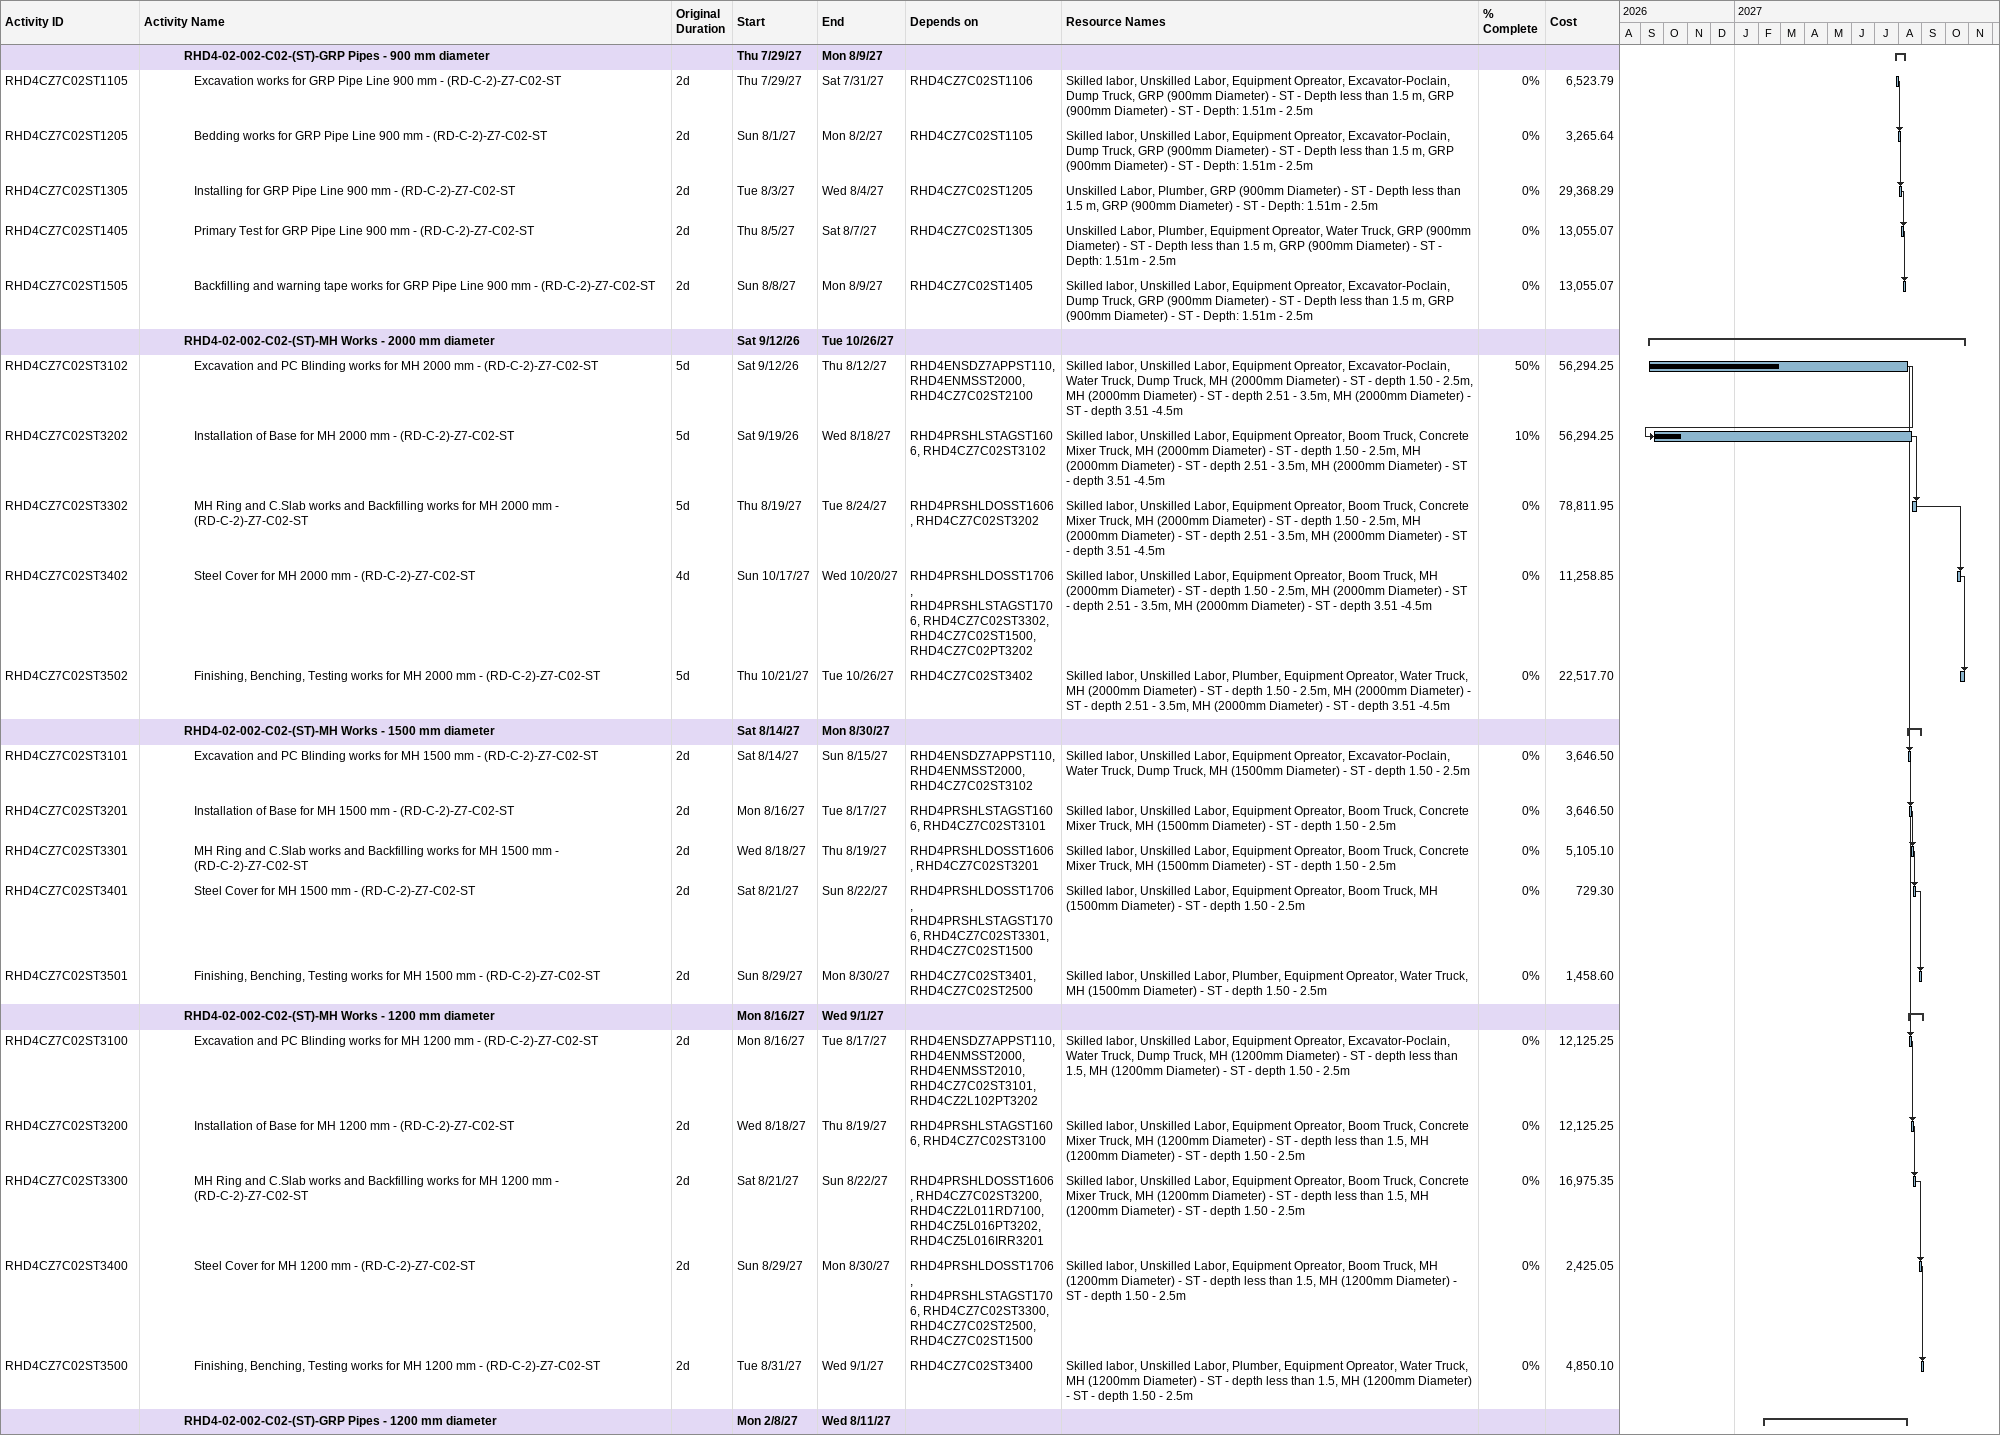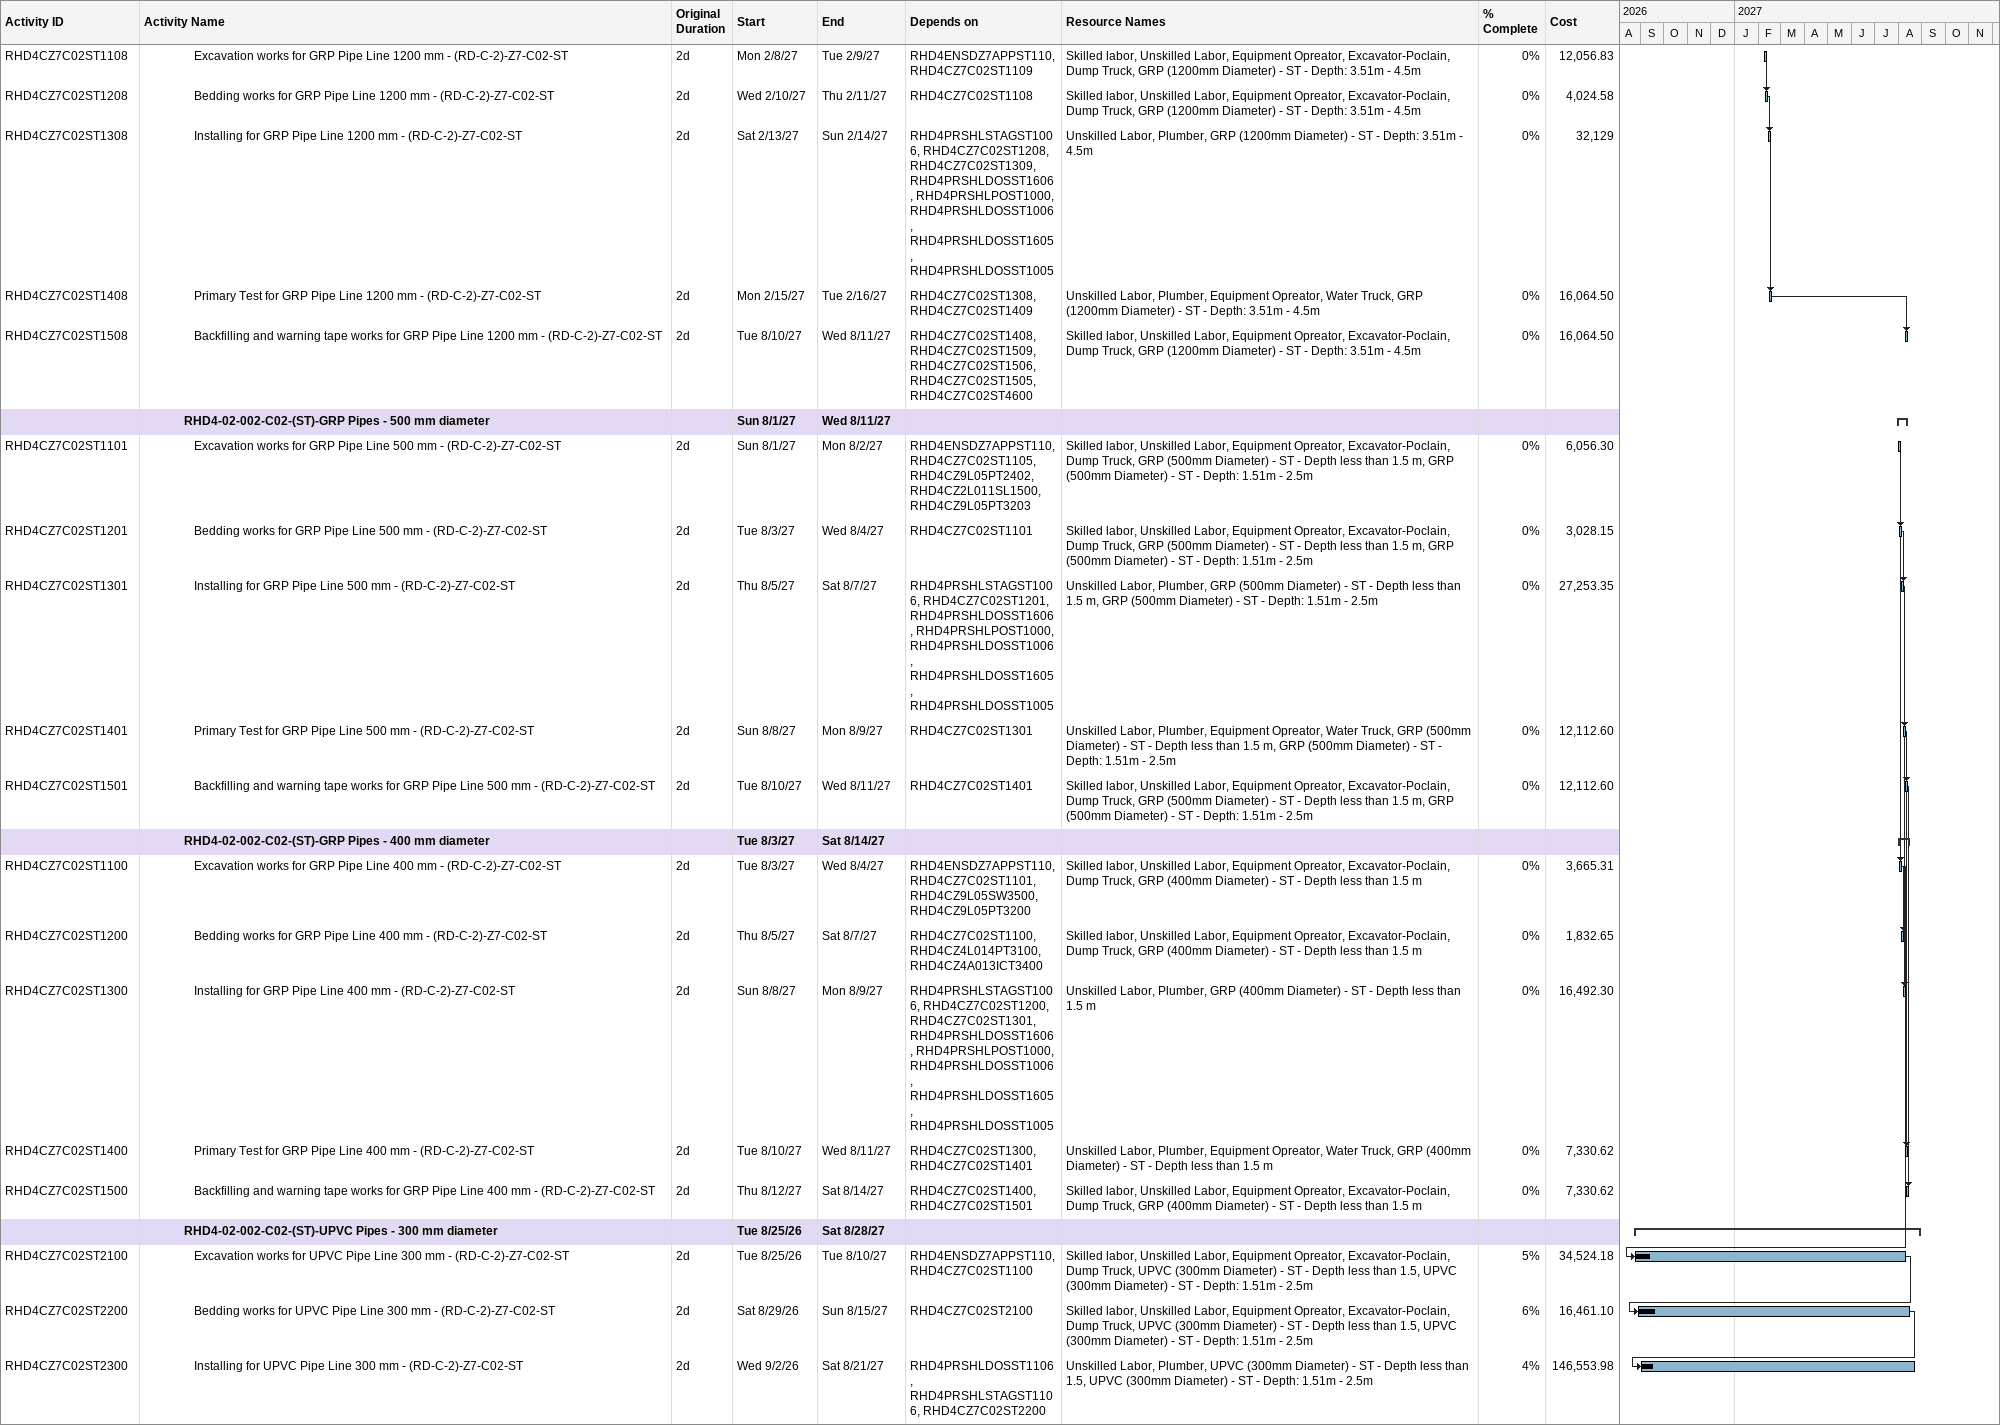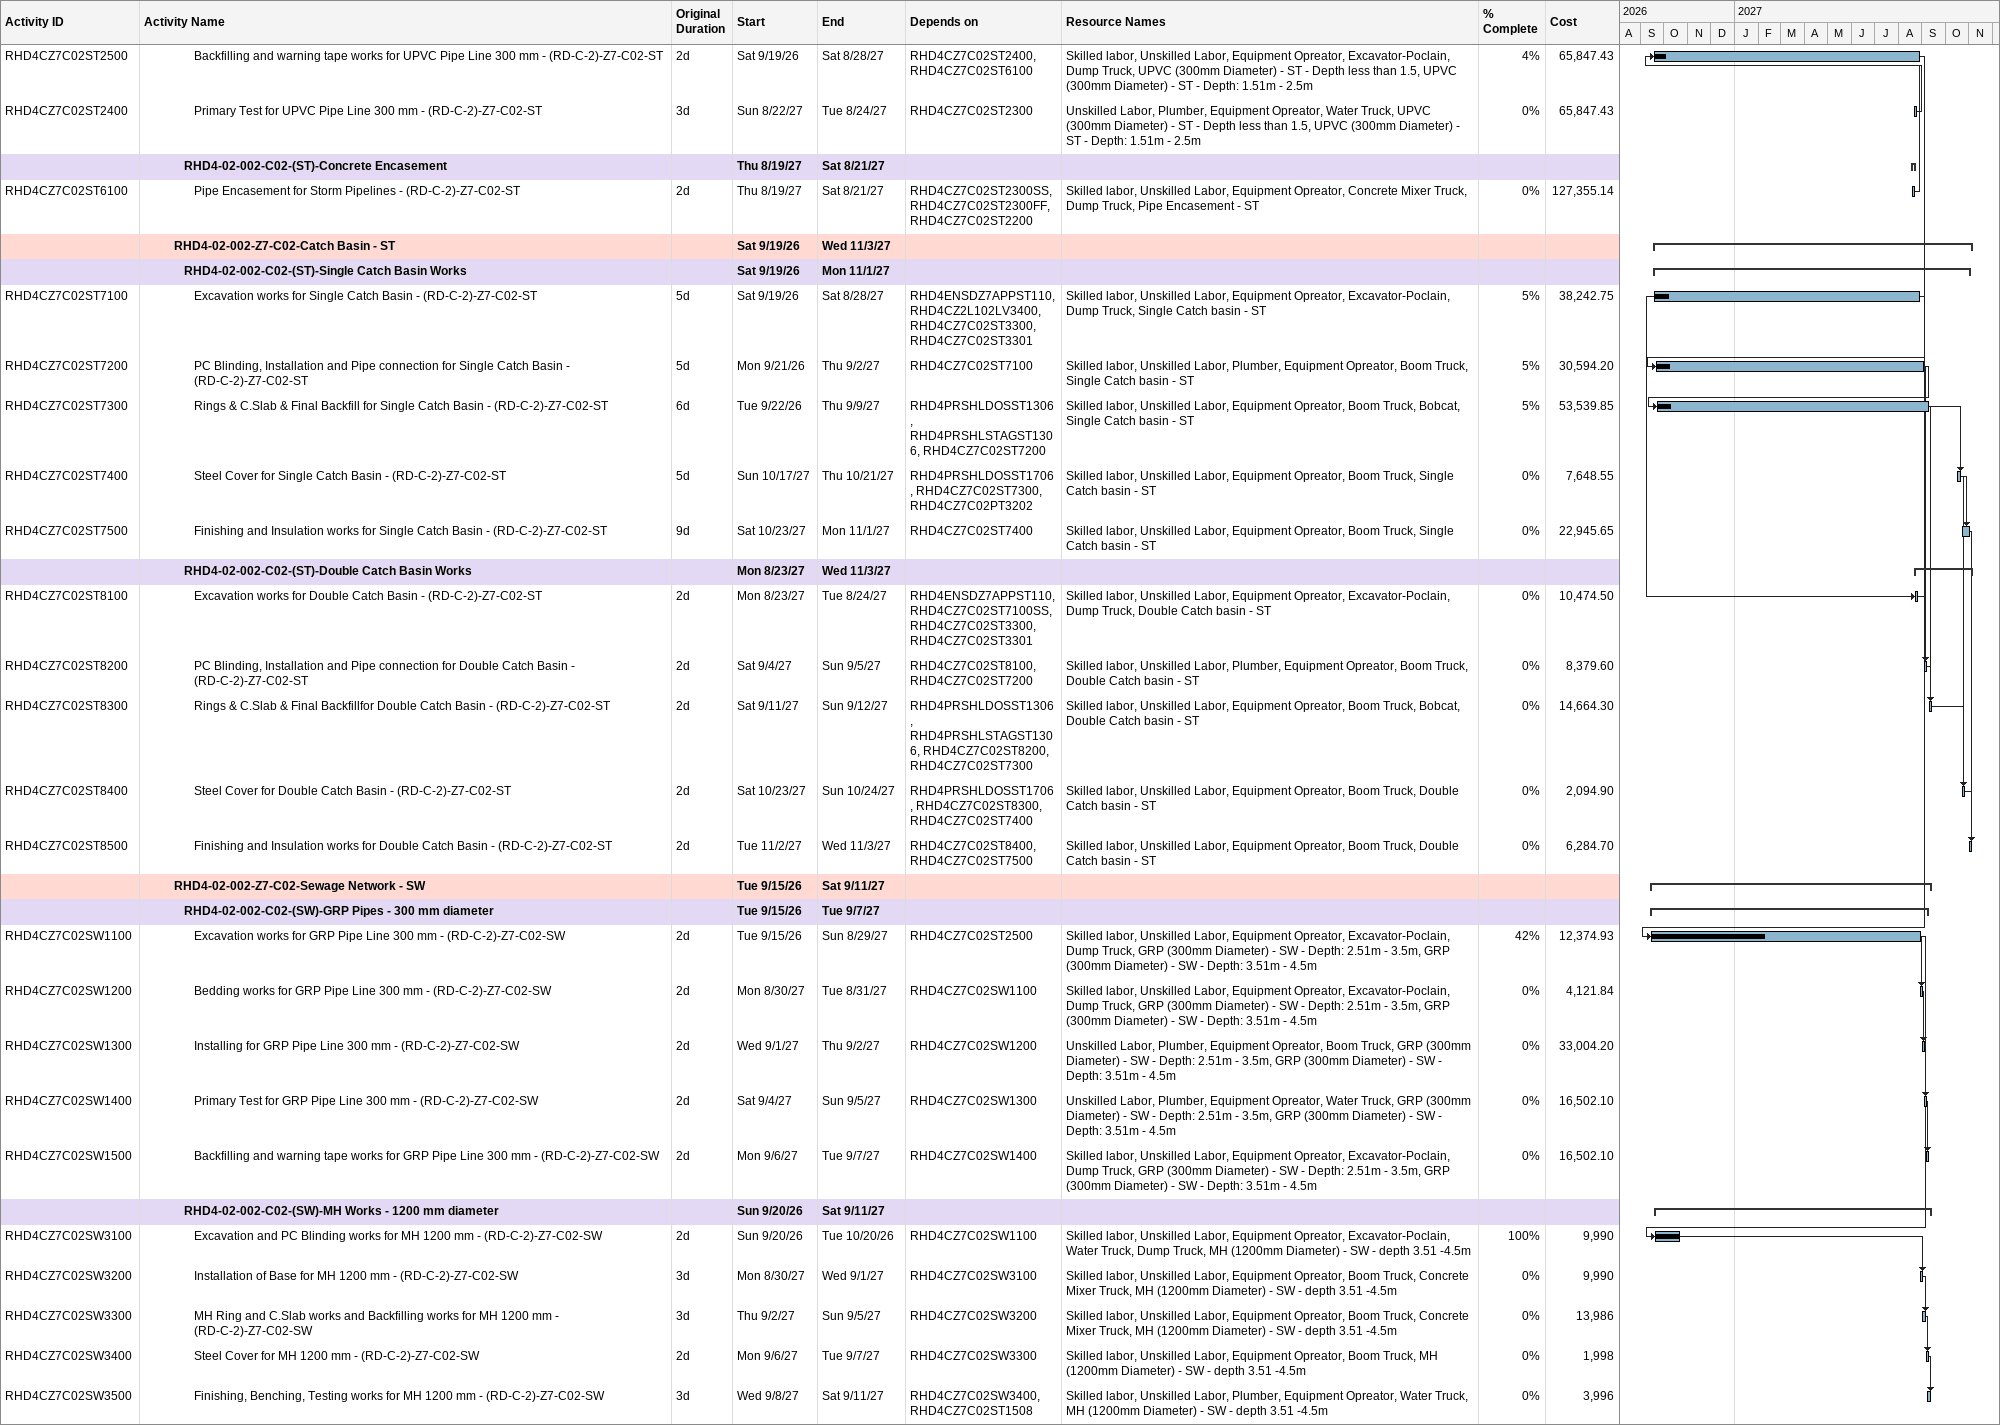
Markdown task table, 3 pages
| ID | Level | Task | Original duration | Start | Finish | Predecessors | Resources | % complete | Cost |
|---|---|---|---|---|---|---|---|---|---|
|  | 5 | **RHD4-02-002-C02-(ST)-GRP Pipes - 900 mm diameter** |  | 2027-07-29 | 2027-08-09 |  |  |  |  |
| RHD4CZ7C02ST1105 | 6 | Excavation works for GRP Pipe Line 900 mm - (RD-C-2)-Z7-C02-ST | 2d | 2027-07-29 | 2027-07-31 | RHD4CZ7C02ST1106 | Skilled labor, Unskilled Labor, Equipment Opreator, Excavator-Poclain, Dump Truck, GRP (900mm Diameter) - ST - Depth less than 1.5 m, GRP (900mm Diameter) - ST - Depth: 1.51m - 2.5m | 0 | 6523.79 |
| RHD4CZ7C02ST1205 | 6 | Bedding works for GRP Pipe Line 900 mm - (RD-C-2)-Z7-C02-ST | 2d | 2027-08-01 | 2027-08-02 | RHD4CZ7C02ST1105 | Skilled labor, Unskilled Labor, Equipment Opreator, Excavator-Poclain, Dump Truck, GRP (900mm Diameter) - ST - Depth less than 1.5 m, GRP (900mm Diameter) - ST - Depth: 1.51m - 2.5m | 0 | 3265.64 |
| RHD4CZ7C02ST1305 | 6 | Installing for GRP Pipe Line 900 mm - (RD-C-2)-Z7-C02-ST | 2d | 2027-08-03 | 2027-08-04 | RHD4CZ7C02ST1205 | Unskilled Labor, Plumber, GRP (900mm Diameter) - ST - Depth less than 1.5 m, GRP (900mm Diameter) - ST - Depth: 1.51m - 2.5m | 0 | 29368.29 |
| RHD4CZ7C02ST1405 | 6 | Primary Test for GRP Pipe Line 900 mm - (RD-C-2)-Z7-C02-ST | 2d | 2027-08-05 | 2027-08-07 | RHD4CZ7C02ST1305 | Unskilled Labor, Plumber, Equipment Opreator, Water Truck, GRP (900mm Diameter) - ST - Depth less than 1.5 m, GRP (900mm Diameter) - ST - Depth: 1.51m - 2.5m | 0 | 13055.07 |
| RHD4CZ7C02ST1505 | 6 | Backfilling and warning tape works for GRP Pipe Line 900 mm - (RD-C-2)-Z7-C02-ST | 2d | 2027-08-08 | 2027-08-09 | RHD4CZ7C02ST1405 | Skilled labor, Unskilled Labor, Equipment Opreator, Excavator-Poclain, Dump Truck, GRP (900mm Diameter) - ST - Depth less than 1.5 m, GRP (900mm Diameter) - ST - Depth: 1.51m - 2.5m | 0 | 13055.07 |
|  | 5 | **RHD4-02-002-C02-(ST)-MH Works - 2000 mm diameter** |  | 2026-09-12 | 2027-10-26 |  |  |  |  |
| RHD4CZ7C02ST3102 | 6 | Excavation and PC Blinding works for MH 2000 mm - (RD-C-2)-Z7-C02-ST | 5d | 2026-09-12 | 2027-08-12 | RHD4ENSDZ7APPST110, RHD4ENMSST2000, RHD4CZ7C02ST2100 | Skilled labor, Unskilled Labor, Equipment Opreator, Excavator-Poclain, Water Truck, Dump Truck, MH (2000mm Diameter) - ST - depth 1.50 - 2.5m, MH (2000mm Diameter) - ST - depth 2.51 - 3.5m, MH (2000mm Diameter) - ST - depth 3.51 -4.5m | 50 | 56294.25 |
| RHD4CZ7C02ST3202 | 6 | Installation of Base for MH 2000 mm - (RD-C-2)-Z7-C02-ST | 5d | 2026-09-19 | 2027-08-18 | RHD4PRSHLSTAGST1606, RHD4CZ7C02ST3102 | Skilled labor, Unskilled Labor, Equipment Opreator, Boom Truck, Concrete Mixer Truck, MH (2000mm Diameter) - ST - depth 1.50 - 2.5m, MH (2000mm Diameter) - ST - depth 2.51 - 3.5m, MH (2000mm Diameter) - ST - depth 3.51 -4.5m | 10 | 56294.25 |
| RHD4CZ7C02ST3302 | 6 | MH Ring and C.Slab works and Backfilling works for MH 2000 mm - (RD-C-2)-Z7-C02-ST | 5d | 2027-08-19 | 2027-08-24 | RHD4PRSHLDOSST1606, RHD4CZ7C02ST3202 | Skilled labor, Unskilled Labor, Equipment Opreator, Boom Truck, Concrete Mixer Truck, MH (2000mm Diameter) - ST - depth 1.50 - 2.5m, MH (2000mm Diameter) - ST - depth 2.51 - 3.5m, MH (2000mm Diameter) - ST - depth 3.51 -4.5m | 0 | 78811.95 |
| RHD4CZ7C02ST3402 | 6 | Steel Cover for MH 2000 mm - (RD-C-2)-Z7-C02-ST | 4d | 2027-10-17 | 2027-10-20 | RHD4PRSHLDOSST1706, RHD4PRSHLSTAGST1706, RHD4CZ7C02ST3302, RHD4CZ7C02ST1500, RHD4CZ7C02PT3202 | Skilled labor, Unskilled Labor, Equipment Opreator, Boom Truck, MH (2000mm Diameter) - ST - depth 1.50 - 2.5m, MH (2000mm Diameter) - ST - depth 2.51 - 3.5m, MH (2000mm Diameter) - ST - depth 3.51 -4.5m | 0 | 11258.85 |
| RHD4CZ7C02ST3502 | 6 | Finishing, Benching, Testing works for MH 2000 mm - (RD-C-2)-Z7-C02-ST | 5d | 2027-10-21 | 2027-10-26 | RHD4CZ7C02ST3402 | Skilled labor, Unskilled Labor, Plumber, Equipment Opreator, Water Truck, MH (2000mm Diameter) - ST - depth 1.50 - 2.5m, MH (2000mm Diameter) - ST - depth 2.51 - 3.5m, MH (2000mm Diameter) - ST - depth 3.51 -4.5m | 0 | 22517.70 |
|  | 5 | **RHD4-02-002-C02-(ST)-MH Works - 1500 mm diameter** |  | 2027-08-14 | 2027-08-30 |  |  |  |  |
| RHD4CZ7C02ST3101 | 6 | Excavation and PC Blinding works for MH 1500 mm - (RD-C-2)-Z7-C02-ST | 2d | 2027-08-14 | 2027-08-15 | RHD4ENSDZ7APPST110, RHD4ENMSST2000, RHD4CZ7C02ST3102 | Skilled labor, Unskilled Labor, Equipment Opreator, Excavator-Poclain, Water Truck, Dump Truck, MH (1500mm Diameter) - ST - depth 1.50 - 2.5m | 0 | 3646.50 |
| RHD4CZ7C02ST3201 | 6 | Installation of Base for MH 1500 mm - (RD-C-2)-Z7-C02-ST | 2d | 2027-08-16 | 2027-08-17 | RHD4PRSHLSTAGST1606, RHD4CZ7C02ST3101 | Skilled labor, Unskilled Labor, Equipment Opreator, Boom Truck, Concrete Mixer Truck, MH (1500mm Diameter) - ST - depth 1.50 - 2.5m | 0 | 3646.50 |
| RHD4CZ7C02ST3301 | 6 | MH Ring and C.Slab works and Backfilling works for MH 1500 mm - (RD-C-2)-Z7-C02-ST | 2d | 2027-08-18 | 2027-08-19 | RHD4PRSHLDOSST1606, RHD4CZ7C02ST3201 | Skilled labor, Unskilled Labor, Equipment Opreator, Boom Truck, Concrete Mixer Truck, MH (1500mm Diameter) - ST - depth 1.50 - 2.5m | 0 | 5105.10 |
| RHD4CZ7C02ST3401 | 6 | Steel Cover for MH 1500 mm - (RD-C-2)-Z7-C02-ST | 2d | 2027-08-21 | 2027-08-22 | RHD4PRSHLDOSST1706, RHD4PRSHLSTAGST1706, RHD4CZ7C02ST3301, RHD4CZ7C02ST1500 | Skilled labor, Unskilled Labor, Equipment Opreator, Boom Truck, MH (1500mm Diameter) - ST - depth 1.50 - 2.5m | 0 | 729.30 |
| RHD4CZ7C02ST3501 | 6 | Finishing, Benching, Testing works for MH 1500 mm - (RD-C-2)-Z7-C02-ST | 2d | 2027-08-29 | 2027-08-30 | RHD4CZ7C02ST3401, RHD4CZ7C02ST2500 | Skilled labor, Unskilled Labor, Plumber, Equipment Opreator, Water Truck, MH (1500mm Diameter) - ST - depth 1.50 - 2.5m | 0 | 1458.60 |
|  | 5 | **RHD4-02-002-C02-(ST)-MH Works - 1200 mm diameter** |  | 2027-08-16 | 2027-09-01 |  |  |  |  |
| RHD4CZ7C02ST3100 | 6 | Excavation and PC Blinding works for MH 1200 mm - (RD-C-2)-Z7-C02-ST | 2d | 2027-08-16 | 2027-08-17 | RHD4ENSDZ7APPST110, RHD4ENMSST2000, RHD4ENMSST2010, RHD4CZ7C02ST3101, RHD4CZ2L102PT3202 | Skilled labor, Unskilled Labor, Equipment Opreator, Excavator-Poclain, Water Truck, Dump Truck, MH (1200mm Diameter) - ST - depth less than 1.5, MH (1200mm Diameter) - ST - depth 1.50 - 2.5m | 0 | 12125.25 |
| RHD4CZ7C02ST3200 | 6 | Installation of Base for MH 1200 mm - (RD-C-2)-Z7-C02-ST | 2d | 2027-08-18 | 2027-08-19 | RHD4PRSHLSTAGST1606, RHD4CZ7C02ST3100 | Skilled labor, Unskilled Labor, Equipment Opreator, Boom Truck, Concrete Mixer Truck, MH (1200mm Diameter) - ST - depth less than 1.5, MH (1200mm Diameter) - ST - depth 1.50 - 2.5m | 0 | 12125.25 |
| RHD4CZ7C02ST3300 | 6 | MH Ring and C.Slab works and Backfilling works for MH 1200 mm - (RD-C-2)-Z7-C02-ST | 2d | 2027-08-21 | 2027-08-22 | RHD4PRSHLDOSST1606, RHD4CZ7C02ST3200, RHD4CZ2L011RD7100, RHD4CZ5L016PT3202, RHD4CZ5L016IRR3201 | Skilled labor, Unskilled Labor, Equipment Opreator, Boom Truck, Concrete Mixer Truck, MH (1200mm Diameter) - ST - depth less than 1.5, MH (1200mm Diameter) - ST - depth 1.50 - 2.5m | 0 | 16975.35 |
| RHD4CZ7C02ST3400 | 6 | Steel Cover for MH 1200 mm - (RD-C-2)-Z7-C02-ST | 2d | 2027-08-29 | 2027-08-30 | RHD4PRSHLDOSST1706, RHD4PRSHLSTAGST1706, RHD4CZ7C02ST3300, RHD4CZ7C02ST2500, RHD4CZ7C02ST1500 | Skilled labor, Unskilled Labor, Equipment Opreator, Boom Truck, MH (1200mm Diameter) - ST - depth less than 1.5, MH (1200mm Diameter) - ST - depth 1.50 - 2.5m | 0 | 2425.05 |
| RHD4CZ7C02ST3500 | 6 | Finishing, Benching, Testing works for MH 1200 mm - (RD-C-2)-Z7-C02-ST | 2d | 2027-08-31 | 2027-09-01 | RHD4CZ7C02ST3400 | Skilled labor, Unskilled Labor, Plumber, Equipment Opreator, Water Truck, MH (1200mm Diameter) - ST - depth less than 1.5, MH (1200mm Diameter) - ST - depth 1.50 - 2.5m | 0 | 4850.10 |
|  | 5 | **RHD4-02-002-C02-(ST)-GRP Pipes - 1200 mm diameter** |  | 2027-02-08 | 2027-08-11 |  |  |  |  |
| RHD4CZ7C02ST1108 | 6 | Excavation works for GRP Pipe Line 1200 mm - (RD-C-2)-Z7-C02-ST | 2d | 2027-02-08 | 2027-02-09 | RHD4ENSDZ7APPST110, RHD4CZ7C02ST1109 | Skilled labor, Unskilled Labor, Equipment Opreator, Excavator-Poclain, Dump Truck, GRP (1200mm Diameter) - ST - Depth: 3.51m - 4.5m | 0 | 12056.83 |
| RHD4CZ7C02ST1208 | 6 | Bedding works for GRP Pipe Line 1200 mm - (RD-C-2)-Z7-C02-ST | 2d | 2027-02-10 | 2027-02-11 | RHD4CZ7C02ST1108 | Skilled labor, Unskilled Labor, Equipment Opreator, Excavator-Poclain, Dump Truck, GRP (1200mm Diameter) - ST - Depth: 3.51m - 4.5m | 0 | 4024.58 |
| RHD4CZ7C02ST1308 | 6 | Installing for GRP Pipe Line 1200 mm - (RD-C-2)-Z7-C02-ST | 2d | 2027-02-13 | 2027-02-14 | RHD4PRSHLSTAGST1006, RHD4CZ7C02ST1208, RHD4CZ7C02ST1309, RHD4PRSHLDOSST1606, RHD4PRSHLPOST1000, RHD4PRSHLDOSST1006, RHD4PRSHLDOSST1605, RHD4PRSHLDOSST1005 | Unskilled Labor, Plumber, GRP (1200mm Diameter) - ST - Depth: 3.51m - 4.5m | 0 | 32129 |
| RHD4CZ7C02ST1408 | 6 | Primary Test for GRP Pipe Line 1200 mm - (RD-C-2)-Z7-C02-ST | 2d | 2027-02-15 | 2027-02-16 | RHD4CZ7C02ST1308, RHD4CZ7C02ST1409 | Unskilled Labor, Plumber, Equipment Opreator, Water Truck, GRP (1200mm Diameter) - ST - Depth: 3.51m - 4.5m | 0 | 16064.50 |
| RHD4CZ7C02ST1508 | 6 | Backfilling and warning tape works for GRP Pipe Line 1200 mm - (RD-C-2)-Z7-C02-ST | 2d | 2027-08-10 | 2027-08-11 | RHD4CZ7C02ST1408, RHD4CZ7C02ST1509, RHD4CZ7C02ST1506, RHD4CZ7C02ST1505, RHD4CZ7C02ST4600 | Skilled labor, Unskilled Labor, Equipment Opreator, Excavator-Poclain, Dump Truck, GRP (1200mm Diameter) - ST - Depth: 3.51m - 4.5m | 0 | 16064.50 |
|  | 5 | **RHD4-02-002-C02-(ST)-GRP Pipes - 500 mm diameter** |  | 2027-08-01 | 2027-08-11 |  |  |  |  |
| RHD4CZ7C02ST1101 | 6 | Excavation works for GRP Pipe Line 500 mm - (RD-C-2)-Z7-C02-ST | 2d | 2027-08-01 | 2027-08-02 | RHD4ENSDZ7APPST110, RHD4CZ7C02ST1105, RHD4CZ9L05PT2402, RHD4CZ2L011SL1500, RHD4CZ9L05PT3203 | Skilled labor, Unskilled Labor, Equipment Opreator, Excavator-Poclain, Dump Truck, GRP (500mm Diameter) - ST - Depth less than 1.5 m, GRP (500mm Diameter) - ST - Depth: 1.51m - 2.5m | 0 | 6056.30 |
| RHD4CZ7C02ST1201 | 6 | Bedding works for GRP Pipe Line 500 mm - (RD-C-2)-Z7-C02-ST | 2d | 2027-08-03 | 2027-08-04 | RHD4CZ7C02ST1101 | Skilled labor, Unskilled Labor, Equipment Opreator, Excavator-Poclain, Dump Truck, GRP (500mm Diameter) - ST - Depth less than 1.5 m, GRP (500mm Diameter) - ST - Depth: 1.51m - 2.5m | 0 | 3028.15 |
| RHD4CZ7C02ST1301 | 6 | Installing for GRP Pipe Line 500 mm - (RD-C-2)-Z7-C02-ST | 2d | 2027-08-05 | 2027-08-07 | RHD4PRSHLSTAGST1006, RHD4CZ7C02ST1201, RHD4PRSHLDOSST1606, RHD4PRSHLPOST1000, RHD4PRSHLDOSST1006, RHD4PRSHLDOSST1605, RHD4PRSHLDOSST1005 | Unskilled Labor, Plumber, GRP (500mm Diameter) - ST - Depth less than 1.5 m, GRP (500mm Diameter) - ST - Depth: 1.51m - 2.5m | 0 | 27253.35 |
| RHD4CZ7C02ST1401 | 6 | Primary Test for GRP Pipe Line 500 mm - (RD-C-2)-Z7-C02-ST | 2d | 2027-08-08 | 2027-08-09 | RHD4CZ7C02ST1301 | Unskilled Labor, Plumber, Equipment Opreator, Water Truck, GRP (500mm Diameter) - ST - Depth less than 1.5 m, GRP (500mm Diameter) - ST - Depth: 1.51m - 2.5m | 0 | 12112.60 |
| RHD4CZ7C02ST1501 | 6 | Backfilling and warning tape works for GRP Pipe Line 500 mm - (RD-C-2)-Z7-C02-ST | 2d | 2027-08-10 | 2027-08-11 | RHD4CZ7C02ST1401 | Skilled labor, Unskilled Labor, Equipment Opreator, Excavator-Poclain, Dump Truck, GRP (500mm Diameter) - ST - Depth less than 1.5 m, GRP (500mm Diameter) - ST - Depth: 1.51m - 2.5m | 0 | 12112.60 |
|  | 5 | **RHD4-02-002-C02-(ST)-GRP Pipes - 400 mm diameter** |  | 2027-08-03 | 2027-08-14 |  |  |  |  |
| RHD4CZ7C02ST1100 | 6 | Excavation works for GRP Pipe Line 400 mm - (RD-C-2)-Z7-C02-ST | 2d | 2027-08-03 | 2027-08-04 | RHD4ENSDZ7APPST110, RHD4CZ7C02ST1101, RHD4CZ9L05SW3500, RHD4CZ9L05PT3200 | Skilled labor, Unskilled Labor, Equipment Opreator, Excavator-Poclain, Dump Truck, GRP (400mm Diameter) - ST - Depth less than 1.5 m | 0 | 3665.31 |
| RHD4CZ7C02ST1200 | 6 | Bedding works for GRP Pipe Line 400 mm - (RD-C-2)-Z7-C02-ST | 2d | 2027-08-05 | 2027-08-07 | RHD4CZ7C02ST1100, RHD4CZ4L014PT3100, RHD4CZ4A013ICT3400 | Skilled labor, Unskilled Labor, Equipment Opreator, Excavator-Poclain, Dump Truck, GRP (400mm Diameter) - ST - Depth less than 1.5 m | 0 | 1832.65 |
| RHD4CZ7C02ST1300 | 6 | Installing for GRP Pipe Line 400 mm - (RD-C-2)-Z7-C02-ST | 2d | 2027-08-08 | 2027-08-09 | RHD4PRSHLSTAGST1006, RHD4CZ7C02ST1200, RHD4CZ7C02ST1301, RHD4PRSHLDOSST1606, RHD4PRSHLPOST1000, RHD4PRSHLDOSST1006, RHD4PRSHLDOSST1605, RHD4PRSHLDOSST1005 | Unskilled Labor, Plumber, GRP (400mm Diameter) - ST - Depth less than 1.5 m | 0 | 16492.30 |
| RHD4CZ7C02ST1400 | 6 | Primary Test for GRP Pipe Line 400 mm - (RD-C-2)-Z7-C02-ST | 2d | 2027-08-10 | 2027-08-11 | RHD4CZ7C02ST1300, RHD4CZ7C02ST1401 | Unskilled Labor, Plumber, Equipment Opreator, Water Truck, GRP (400mm Diameter) - ST - Depth less than 1.5 m | 0 | 7330.62 |
| RHD4CZ7C02ST1500 | 6 | Backfilling and warning tape works for GRP Pipe Line 400 mm - (RD-C-2)-Z7-C02-ST | 2d | 2027-08-12 | 2027-08-14 | RHD4CZ7C02ST1400, RHD4CZ7C02ST1501 | Skilled labor, Unskilled Labor, Equipment Opreator, Excavator-Poclain, Dump Truck, GRP (400mm Diameter) - ST - Depth less than 1.5 m | 0 | 7330.62 |
|  | 5 | **RHD4-02-002-C02-(ST)-UPVC Pipes - 300 mm diameter** |  | 2026-08-25 | 2027-08-28 |  |  |  |  |
| RHD4CZ7C02ST2100 | 6 | Excavation works for UPVC Pipe Line 300 mm - (RD-C-2)-Z7-C02-ST | 2d | 2026-08-25 | 2027-08-10 | RHD4ENSDZ7APPST110, RHD4CZ7C02ST1100 | Skilled labor, Unskilled Labor, Equipment Opreator, Excavator-Poclain, Dump Truck, UPVC (300mm Diameter) - ST - Depth less than 1.5, UPVC (300mm Diameter) - ST - Depth: 1.51m - 2.5m | 5 | 34524.18 |
| RHD4CZ7C02ST2200 | 6 | Bedding works for UPVC Pipe Line 300 mm - (RD-C-2)-Z7-C02-ST | 2d | 2026-08-29 | 2027-08-15 | RHD4CZ7C02ST2100 | Skilled labor, Unskilled Labor, Equipment Opreator, Excavator-Poclain, Dump Truck, UPVC (300mm Diameter) - ST - Depth less than 1.5, UPVC (300mm Diameter) - ST - Depth: 1.51m - 2.5m | 6 | 16461.10 |
| RHD4CZ7C02ST2300 | 6 | Installing for UPVC Pipe Line 300 mm - (RD-C-2)-Z7-C02-ST | 2d | 2026-09-02 | 2027-08-21 | RHD4PRSHLDOSST1106, RHD4PRSHLSTAGST1106, RHD4CZ7C02ST2200 | Unskilled Labor, Plumber, UPVC (300mm Diameter) - ST - Depth less than 1.5, UPVC (300mm Diameter) - ST - Depth: 1.51m - 2.5m | 4 | 146553.98 |
| RHD4CZ7C02ST2500 | 6 | Backfilling and warning tape works for UPVC Pipe Line 300 mm - (RD-C-2)-Z7-C02-ST | 2d | 2026-09-19 | 2027-08-28 | RHD4CZ7C02ST2400, RHD4CZ7C02ST6100 | Skilled labor, Unskilled Labor, Equipment Opreator, Excavator-Poclain, Dump Truck, UPVC (300mm Diameter) - ST - Depth less than 1.5, UPVC (300mm Diameter) - ST - Depth: 1.51m - 2.5m | 4 | 65847.43 |
| RHD4CZ7C02ST2400 | 6 | Primary Test for UPVC Pipe Line 300 mm - (RD-C-2)-Z7-C02-ST | 3d | 2027-08-22 | 2027-08-24 | RHD4CZ7C02ST2300 | Unskilled Labor, Plumber, Equipment Opreator, Water Truck, UPVC (300mm Diameter) - ST - Depth less than 1.5, UPVC (300mm Diameter) - ST - Depth: 1.51m - 2.5m | 0 | 65847.43 |
|  | 5 | **RHD4-02-002-C02-(ST)-Concrete Encasement** |  | 2027-08-19 | 2027-08-21 |  |  |  |  |
| RHD4CZ7C02ST6100 | 6 | Pipe Encasement for Storm Pipelines - (RD-C-2)-Z7-C02-ST | 2d | 2027-08-19 | 2027-08-21 | RHD4CZ7C02ST2300SS, RHD4CZ7C02ST2300FF, RHD4CZ7C02ST2200 | Skilled labor, Unskilled Labor, Equipment Opreator, Concrete Mixer Truck, Dump Truck, Pipe Encasement - ST | 0 | 127355.14 |
|  | 4 | **RHD4-02-002-Z7-C02-Catch Basin - ST** |  | 2026-09-19 | 2027-11-03 |  |  |  |  |
|  | 5 | **RHD4-02-002-C02-(ST)-Single Catch Basin Works** |  | 2026-09-19 | 2027-11-01 |  |  |  |  |
| RHD4CZ7C02ST7100 | 6 | Excavation works for Single Catch Basin - (RD-C-2)-Z7-C02-ST | 5d | 2026-09-19 | 2027-08-28 | RHD4ENSDZ7APPST110, RHD4CZ2L102LV3400, RHD4CZ7C02ST3300, RHD4CZ7C02ST3301 | Skilled labor, Unskilled Labor, Equipment Opreator, Excavator-Poclain, Dump Truck, Single Catch basin - ST | 5 | 38242.75 |
| RHD4CZ7C02ST7200 | 6 | PC Blinding, Installation and Pipe connection for Single Catch Basin - (RD-C-2)-Z7-C02-ST | 5d | 2026-09-21 | 2027-09-02 | RHD4CZ7C02ST7100 | Skilled labor, Unskilled Labor, Plumber, Equipment Opreator, Boom Truck, Single Catch basin - ST | 5 | 30594.20 |
| RHD4CZ7C02ST7300 | 6 | Rings & C.Slab & Final Backfill for Single Catch Basin - (RD-C-2)-Z7-C02-ST | 6d | 2026-09-22 | 2027-09-09 | RHD4PRSHLDOSST1306, RHD4PRSHLSTAGST1306, RHD4CZ7C02ST7200 | Skilled labor, Unskilled Labor, Equipment Opreator, Boom Truck, Bobcat, Single Catch basin - ST | 5 | 53539.85 |
| RHD4CZ7C02ST7400 | 6 | Steel Cover for Single Catch Basin - (RD-C-2)-Z7-C02-ST | 5d | 2027-10-17 | 2027-10-21 | RHD4PRSHLDOSST1706, RHD4CZ7C02ST7300, RHD4CZ7C02PT3202 | Skilled labor, Unskilled Labor, Equipment Opreator, Boom Truck, Single Catch basin - ST | 0 | 7648.55 |
| RHD4CZ7C02ST7500 | 6 | Finishing and Insulation works for Single Catch Basin - (RD-C-2)-Z7-C02-ST | 9d | 2027-10-23 | 2027-11-01 | RHD4CZ7C02ST7400 | Skilled labor, Unskilled Labor, Equipment Opreator, Boom Truck, Single Catch basin - ST | 0 | 22945.65 |
|  | 5 | **RHD4-02-002-C02-(ST)-Double Catch Basin Works** |  | 2027-08-23 | 2027-11-03 |  |  |  |  |
| RHD4CZ7C02ST8100 | 6 | Excavation works for Double Catch Basin - (RD-C-2)-Z7-C02-ST | 2d | 2027-08-23 | 2027-08-24 | RHD4ENSDZ7APPST110, RHD4CZ7C02ST7100SS, RHD4CZ7C02ST3300, RHD4CZ7C02ST3301 | Skilled labor, Unskilled Labor, Equipment Opreator, Excavator-Poclain, Dump Truck, Double Catch basin - ST | 0 | 10474.50 |
| RHD4CZ7C02ST8200 | 6 | PC Blinding, Installation and Pipe connection for Double Catch Basin - (RD-C-2)-Z7-C02-ST | 2d | 2027-09-04 | 2027-09-05 | RHD4CZ7C02ST8100, RHD4CZ7C02ST7200 | Skilled labor, Unskilled Labor, Plumber, Equipment Opreator, Boom Truck, Double Catch basin - ST | 0 | 8379.60 |
| RHD4CZ7C02ST8300 | 6 | Rings & C.Slab & Final Backfillfor Double Catch Basin - (RD-C-2)-Z7-C02-ST | 2d | 2027-09-11 | 2027-09-12 | RHD4PRSHLDOSST1306, RHD4PRSHLSTAGST1306, RHD4CZ7C02ST8200, RHD4CZ7C02ST7300 | Skilled labor, Unskilled Labor, Equipment Opreator, Boom Truck, Bobcat, Double Catch basin - ST | 0 | 14664.30 |
| RHD4CZ7C02ST8400 | 6 | Steel Cover for Double Catch Basin - (RD-C-2)-Z7-C02-ST | 2d | 2027-10-23 | 2027-10-24 | RHD4PRSHLDOSST1706, RHD4CZ7C02ST8300, RHD4CZ7C02ST7400 | Skilled labor, Unskilled Labor, Equipment Opreator, Boom Truck, Double Catch basin - ST | 0 | 2094.90 |
| RHD4CZ7C02ST8500 | 6 | Finishing and Insulation works for Double Catch Basin - (RD-C-2)-Z7-C02-ST | 2d | 2027-11-02 | 2027-11-03 | RHD4CZ7C02ST8400, RHD4CZ7C02ST7500 | Skilled labor, Unskilled Labor, Equipment Opreator, Boom Truck, Double Catch basin - ST | 0 | 6284.70 |
|  | 4 | **RHD4-02-002-Z7-C02-Sewage Network - SW** |  | 2026-09-15 | 2027-09-11 |  |  |  |  |
|  | 5 | **RHD4-02-002-C02-(SW)-GRP Pipes - 300 mm diameter** |  | 2026-09-15 | 2027-09-07 |  |  |  |  |
| RHD4CZ7C02SW1100 | 6 | Excavation works for GRP Pipe Line 300 mm - (RD-C-2)-Z7-C02-SW | 2d | 2026-09-15 | 2027-08-29 | RHD4CZ7C02ST2500 | Skilled labor, Unskilled Labor, Equipment Opreator, Excavator-Poclain, Dump Truck, GRP (300mm Diameter) - SW - Depth: 2.51m - 3.5m, GRP (300mm Diameter) - SW - Depth: 3.51m - 4.5m | 42 | 12374.93 |
| RHD4CZ7C02SW1200 | 6 | Bedding works for GRP Pipe Line 300 mm - (RD-C-2)-Z7-C02-SW | 2d | 2027-08-30 | 2027-08-31 | RHD4CZ7C02SW1100 | Skilled labor, Unskilled Labor, Equipment Opreator, Excavator-Poclain, Dump Truck, GRP (300mm Diameter) - SW - Depth: 2.51m - 3.5m, GRP (300mm Diameter) - SW - Depth: 3.51m - 4.5m | 0 | 4121.84 |
| RHD4CZ7C02SW1300 | 6 | Installing for GRP Pipe Line 300 mm - (RD-C-2)-Z7-C02-SW | 2d | 2027-09-01 | 2027-09-02 | RHD4CZ7C02SW1200 | Unskilled Labor, Plumber, Equipment Opreator, Boom Truck, GRP (300mm Diameter) - SW - Depth: 2.51m - 3.5m, GRP (300mm Diameter) - SW - Depth: 3.51m - 4.5m | 0 | 33004.20 |
| RHD4CZ7C02SW1400 | 6 | Primary Test for GRP Pipe Line 300 mm - (RD-C-2)-Z7-C02-SW | 2d | 2027-09-04 | 2027-09-05 | RHD4CZ7C02SW1300 | Unskilled Labor, Plumber, Equipment Opreator, Water Truck, GRP (300mm Diameter) - SW - Depth: 2.51m - 3.5m, GRP (300mm Diameter) - SW - Depth: 3.51m - 4.5m | 0 | 16502.10 |
| RHD4CZ7C02SW1500 | 6 | Backfilling and warning tape works for GRP Pipe Line 300 mm - (RD-C-2)-Z7-C02-SW | 2d | 2027-09-06 | 2027-09-07 | RHD4CZ7C02SW1400 | Skilled labor, Unskilled Labor, Equipment Opreator, Excavator-Poclain, Dump Truck, GRP (300mm Diameter) - SW - Depth: 2.51m - 3.5m, GRP (300mm Diameter) - SW - Depth: 3.51m - 4.5m | 0 | 16502.10 |
|  | 5 | **RHD4-02-002-C02-(SW)-MH Works - 1200 mm diameter** |  | 2026-09-20 | 2027-09-11 |  |  |  |  |
| RHD4CZ7C02SW3100 | 6 | Excavation and PC Blinding works for MH 1200 mm - (RD-C-2)-Z7-C02-SW | 2d | 2026-09-20 | 2026-10-20 | RHD4CZ7C02SW1100 | Skilled labor, Unskilled Labor, Equipment Opreator, Excavator-Poclain, Water Truck, Dump Truck, MH (1200mm Diameter) - SW - depth 3.51 -4.5m | 100 | 9990 |
| RHD4CZ7C02SW3200 | 6 | Installation of Base for MH 1200 mm - (RD-C-2)-Z7-C02-SW | 3d | 2027-08-30 | 2027-09-01 | RHD4CZ7C02SW3100 | Skilled labor, Unskilled Labor, Equipment Opreator, Boom Truck, Concrete Mixer Truck, MH (1200mm Diameter) - SW - depth 3.51 -4.5m | 0 | 9990 |
| RHD4CZ7C02SW3300 | 6 | MH Ring and C.Slab works and Backfilling works for MH 1200 mm - (RD-C-2)-Z7-C02-SW | 3d | 2027-09-02 | 2027-09-05 | RHD4CZ7C02SW3200 | Skilled labor, Unskilled Labor, Equipment Opreator, Boom Truck, Concrete Mixer Truck, MH (1200mm Diameter) - SW - depth 3.51 -4.5m | 0 | 13986 |
| RHD4CZ7C02SW3400 | 6 | Steel Cover for MH 1200 mm - (RD-C-2)-Z7-C02-SW | 2d | 2027-09-06 | 2027-09-07 | RHD4CZ7C02SW3300 | Skilled labor, Unskilled Labor, Equipment Opreator, Boom Truck, MH (1200mm Diameter) - SW - depth 3.51 -4.5m | 0 | 1998 |
| RHD4CZ7C02SW3500 | 6 | Finishing, Benching, Testing works for MH 1200 mm - (RD-C-2)-Z7-C02-SW | 3d | 2027-09-08 | 2027-09-11 | RHD4CZ7C02SW3400, RHD4CZ7C02ST1508 | Skilled labor, Unskilled Labor, Plumber, Equipment Opreator, Water Truck, MH (1200mm Diameter) - SW - depth 3.51 -4.5m | 0 | 3996 |
